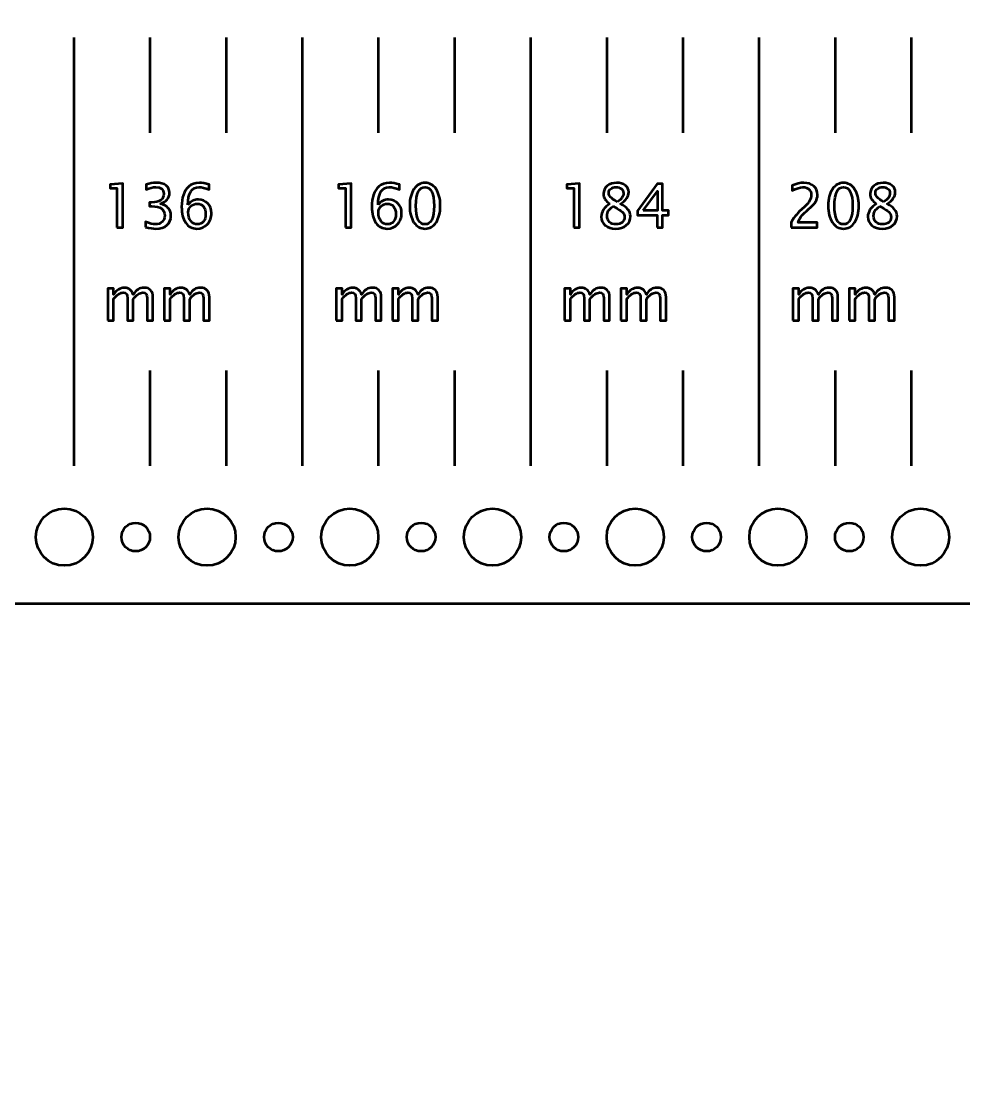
# Model space of a CAD drawing. Header units: centimetres. Extents: x -19.4 to 19.4, y -20.2 to 20.2.
# Drawn here: x 0.3 to 10.2, y -8.89 to 2.42 of the extents above; entities that cross this region are included whole.
import ezdxf

# ---------------------------------------------------------------- set-up
doc = ezdxf.new("R2010")
doc.units = ezdxf.units.CM
doc.header["$MEASUREMENT"] = 0
doc.layers.add('Layer 1', color=7, linetype='Continuous')

msp = doc.modelspace()

# ---------------------------------------------------------------- linework, layer by layer
at = {"layer": 'Layer 1', "lineweight": 53}
for centre, major_axis in [((0.75001, -3.00001), (0, 0.30001)), ((2.25001, -3.00001), (0, 0.30001)), ((3.75001, -3.00001), (0, 0.30001)), ((5.25001, -3.00001), (0, 0.30001)), ((6.75001, -3.00001), (0, 0.30001)), ((8.25001, -3.00001), (0, 0.30001)), ((9.75001, -3.00001), (0, 0.30001)), ((1.5, -3), (0, 0.15)), ((3, -3), (0, 0.15)), ((4.5, -3), (0, 0.15)), ((6, -3), (0, 0.15)), ((7.5, -3), (0, 0.15)), ((9, -3), (0, 0.15))]:
    msp.add_ellipse(centre, major_axis=major_axis, ratio=1, dxfattribs=at)
msp.add_open_spline([(-18.95, -20.2), (-19.22614, -20.2), (-19.45, -19.97614), (-19.45, -19.7), (-19.45, -19.7), (-19.45, -19.7), (-19.45, 19.7), (-19.45, 19.7), (-19.45, 19.7), (-19.45, 19.97614), (-19.22614, 20.2), (-18.95, 20.2), (-18.95, 20.2), (-15.20782, 20.2), (-9.72204, 20.2), (-6.55, 20.2), (-6.55, 20.2), (-6.27386, 20.2), (-6.05, 19.97614), (-6.05, 19.7), (-6.05, 19.7), (-6.05, 19.7), (-6.05, 3.7), (-6.05, 3.7), (-6.05, 3.7), (-6.05, 3.7), (18.95, 3.7), (18.95, 3.7), (18.95, 3.7), (19.22614, 3.7), (19.45, 3.47614), (19.45, 3.2), (19.45, 3.2), (19.45, 3.2), (19.45, -3.2), (19.45, -3.2), (19.45, -3.2), (19.45, -3.47614), (19.22614, -3.7), (18.95, -3.7), (18.95, -3.7), (18.95, -3.7), (-6.05, -3.7), (-6.05, -3.7), (-6.05, -3.7), (-6.05, -3.7), (-6.05, -19.7), (-6.05, -19.7), (-6.05, -19.7), (-6.05, -19.97614), (-6.27386, -20.2), (-6.55, -20.2), (-6.55, -20.2), (-11.32775, -20.2), (-14.17225, -20.2), (-18.95, -20.2)], degree=3, knots=[0, 0, 0, 0, 0.06666667, 0.06666667, 0.06666667, 0.06666667, 0.13333333, 0.13333333, 0.13333333, 0.13333333, 0.2, 0.2, 0.2, 0.2, 0.26666667, 0.26666667, 0.26666667, 0.26666667, 0.33333333, 0.33333333, 0.33333333, 0.33333333, 0.4, 0.4, 0.4, 0.4, 0.46666667, 0.46666667, 0.46666667, 0.46666667, 0.53333333, 0.53333333, 0.53333333, 0.53333333, 0.6, 0.6, 0.6, 0.6, 0.66666667, 0.66666667, 0.66666667, 0.66666667, 0.73333333, 0.73333333, 0.73333333, 0.73333333, 0.8, 0.8, 0.8, 0.8, 0.86666667, 0.86666667, 0.86666667, 0.86666667, 1, 1, 1, 1], dxfattribs=at)
at = {"layer": 'Layer 1', "color": 5, "lineweight": 53}
for points in [[(0.85, 2.25), (0.85, 2.25), (0.85, -2.25), (0.85, -2.25)], [(1.65, 2.25), (1.65, 2.25), (1.65, 1.25), (1.65, 1.25)], [(2.45, 2.25), (2.45, 2.25), (2.45, 1.25), (2.45, 1.25)], [(3.25, 2.25), (3.25, 2.25), (3.25, -2.25), (3.25, -2.25)], [(4.05, 2.25), (4.05, 2.25), (4.05, 1.25), (4.05, 1.25)], [(4.85, 2.25), (4.85, 2.25), (4.85, 1.25), (4.85, 1.25)], [(5.65, 2.25), (5.65, 2.25), (5.65, -2.25), (5.65, -2.25)], [(6.45, 2.25), (6.45, 2.25), (6.45, 1.25), (6.45, 1.25)], [(7.25, 2.25), (7.25, 2.25), (7.25, 1.25), (7.25, 1.25)], [(8.05, 2.25), (8.05, 2.25), (8.05, -2.25), (8.05, -2.25)], [(8.85, 2.25), (8.85, 2.25), (8.85, 1.25), (8.85, 1.25)], [(9.65, 2.25), (9.65, 2.25), (9.65, 1.25), (9.65, 1.25)], [(1.65, -1.25), (1.65, -1.25), (1.65, -2.25), (1.65, -2.25)], [(2.45, -1.25), (2.45, -1.25), (2.45, -2.25), (2.45, -2.25)], [(4.05, -1.25), (4.05, -1.25), (4.05, -2.25), (4.05, -2.25)], [(4.85, -1.25), (4.85, -1.25), (4.85, -2.25), (4.85, -2.25)], [(6.45, -1.25), (6.45, -1.25), (6.45, -2.25), (6.45, -2.25)], [(7.25, -1.25), (7.25, -1.25), (7.25, -2.25), (7.25, -2.25)], [(8.85, -1.25), (8.85, -1.25), (8.85, -2.25), (8.85, -2.25)], [(9.65, -1.25), (9.65, -1.25), (9.65, -2.25), (9.65, -2.25)]]:
    msp.add_open_spline(points, degree=3, dxfattribs=at)
for points, knots in [([(1.30338, 0.25262), (1.30338, 0.25262), (1.30338, 0.66601), (1.30338, 0.66601), (1.30338, 0.66601), (1.30338, 0.66601), (1.23036, 0.66601), (1.23036, 0.66601), (1.23036, 0.66601), (1.23036, 0.66601), (1.23036, 0.70411), (1.23036, 0.70411), (1.23036, 0.70411), (1.23036, 0.70411), (1.36434, 0.71554), (1.36434, 0.71554), (1.36434, 0.71554), (1.36434, 0.71554), (1.36434, 0.25262), (1.36434, 0.25262), (1.36434, 0.25262), (1.36434, 0.25262), (1.30338, 0.25262), (1.30338, 0.25262)], [0, 0, 0, 0, 0.14285714, 0.14285714, 0.14285714, 0.14285714, 0.28571429, 0.28571429, 0.28571429, 0.28571429, 0.42857143, 0.42857143, 0.42857143, 0.42857143, 0.57142857, 0.57142857, 0.57142857, 0.57142857, 0.71428571, 0.71428571, 0.71428571, 0.71428571, 1, 1, 1, 1]), ([(1.60331, 0.2558), (1.60331, 0.2558), (1.60331, 0.31295), (1.60331, 0.31295), (1.60331, 0.31295), (1.64691, 0.29559), (1.6811, 0.28691), (1.70618, 0.28691), (1.70618, 0.28691), (1.73571, 0.28691), (1.75952, 0.29538), (1.77783, 0.31242), (1.77783, 0.31242), (1.79614, 0.32946), (1.80524, 0.35168), (1.80524, 0.37899), (1.80524, 0.37899), (1.80524, 0.44376), (1.76016, 0.47614), (1.66999, 0.47614), (1.66999, 0.47614), (1.66999, 0.47614), (1.64586, 0.47614), (1.64586, 0.47614), (1.64586, 0.47614), (1.64586, 0.47614), (1.64586, 0.5171), (1.64586, 0.5171), (1.64586, 0.5171), (1.64586, 0.5171), (1.66723, 0.51742), (1.66723, 0.51742), (1.66723, 0.51742), (1.75201, 0.51742), (1.79445, 0.54726), (1.79445, 0.60706), (1.79445, 0.60706), (1.79445, 0.65394), (1.76629, 0.67744), (1.7101, 0.67744), (1.7101, 0.67744), (1.67993, 0.67744), (1.64649, 0.66876), (1.60966, 0.6514), (1.60966, 0.6514), (1.60966, 0.6514), (1.60966, 0.70474), (1.60966, 0.70474), (1.60966, 0.70474), (1.64575, 0.71702), (1.68057, 0.72316), (1.71401, 0.72316), (1.71401, 0.72316), (1.75952, 0.72316), (1.79455, 0.71405), (1.81889, 0.69585), (1.81889, 0.69585), (1.84323, 0.67775), (1.85541, 0.6514), (1.85541, 0.6169), (1.85541, 0.6169), (1.85541, 0.56303), (1.82355, 0.52461), (1.75973, 0.50175), (1.75973, 0.50175), (1.83371, 0.4845), (1.87065, 0.44397), (1.87065, 0.37994), (1.87065, 0.37994), (1.87065, 0.33676), (1.85636, 0.30279), (1.82789, 0.27813), (1.82789, 0.27813), (1.79942, 0.25347), (1.76026, 0.24119), (1.71052, 0.24119), (1.71052, 0.24119), (1.68216, 0.24119), (1.64649, 0.24606), (1.60331, 0.2558)], [0, 0, 0, 0, 0.04761905, 0.04761905, 0.04761905, 0.04761905, 0.0952381, 0.0952381, 0.0952381, 0.0952381, 0.14285714, 0.14285714, 0.14285714, 0.14285714, 0.19047619, 0.19047619, 0.19047619, 0.19047619, 0.23809524, 0.23809524, 0.23809524, 0.23809524, 0.28571429, 0.28571429, 0.28571429, 0.28571429, 0.33333333, 0.33333333, 0.33333333, 0.33333333, 0.38095238, 0.38095238, 0.38095238, 0.38095238, 0.42857143, 0.42857143, 0.42857143, 0.42857143, 0.47619048, 0.47619048, 0.47619048, 0.47619048, 0.52380952, 0.52380952, 0.52380952, 0.52380952, 0.57142857, 0.57142857, 0.57142857, 0.57142857, 0.61904762, 0.61904762, 0.61904762, 0.61904762, 0.66666667, 0.66666667, 0.66666667, 0.66666667, 0.71428571, 0.71428571, 0.71428571, 0.71428571, 0.76190476, 0.76190476, 0.76190476, 0.76190476, 0.80952381, 0.80952381, 0.80952381, 0.80952381, 0.85714286, 0.85714286, 0.85714286, 0.85714286, 0.9047619, 0.9047619, 0.9047619, 0.9047619, 1, 1, 1, 1]), ([(2.04929, 0.49053), (2.0785, 0.52832), (2.11522, 0.54726), (2.15946, 0.54726), (2.15946, 0.54726), (2.19957, 0.54726), (2.23238, 0.53403), (2.25799, 0.50747), (2.25799, 0.50747), (2.2835, 0.4809), (2.29631, 0.44682), (2.29631, 0.40523), (2.29631, 0.40523), (2.29631, 0.3575), (2.28202, 0.31824), (2.25334, 0.28744), (2.25334, 0.28744), (2.22466, 0.25664), (2.18825, 0.24119), (2.14391, 0.24119), (2.14391, 0.24119), (2.09353, 0.24119), (2.05395, 0.26162), (2.02548, 0.30236), (2.02548, 0.30236), (1.9969, 0.34321), (1.98262, 0.39973), (1.98262, 0.4718), (1.98262, 0.4718), (1.98262, 0.56896), (2.00759, 0.64018), (2.05744, 0.68569), (2.05744, 0.68569), (2.08453, 0.71067), (2.122, 0.72316), (2.16973, 0.72316), (2.16973, 0.72316), (2.19746, 0.72316), (2.23185, 0.71744), (2.27281, 0.70601), (2.27281, 0.70601), (2.27281, 0.70601), (2.27281, 0.65267), (2.27281, 0.65267), (2.27281, 0.65267), (2.22952, 0.66918), (2.19396, 0.67744), (2.16602, 0.67744), (2.16602, 0.67744), (2.08824, 0.67744), (2.04929, 0.6151), (2.04929, 0.49053)], [0, 0, 0, 0, 0.07142857, 0.07142857, 0.07142857, 0.07142857, 0.14285714, 0.14285714, 0.14285714, 0.14285714, 0.21428571, 0.21428571, 0.21428571, 0.21428571, 0.28571429, 0.28571429, 0.28571429, 0.28571429, 0.35714286, 0.35714286, 0.35714286, 0.35714286, 0.42857143, 0.42857143, 0.42857143, 0.42857143, 0.5, 0.5, 0.5, 0.5, 0.57142857, 0.57142857, 0.57142857, 0.57142857, 0.64285714, 0.64285714, 0.64285714, 0.64285714, 0.71428571, 0.71428571, 0.71428571, 0.71428571, 0.78571429, 0.78571429, 0.78571429, 0.78571429, 0.85714286, 0.85714286, 0.85714286, 0.85714286, 1, 1, 1, 1]), ([(3.70338, 0.25262), (3.70338, 0.25262), (3.70338, 0.66601), (3.70338, 0.66601), (3.70338, 0.66601), (3.70338, 0.66601), (3.63036, 0.66601), (3.63036, 0.66601), (3.63036, 0.66601), (3.63036, 0.66601), (3.63036, 0.70411), (3.63036, 0.70411), (3.63036, 0.70411), (3.63036, 0.70411), (3.76434, 0.71554), (3.76434, 0.71554), (3.76434, 0.71554), (3.76434, 0.71554), (3.76434, 0.25262), (3.76434, 0.25262), (3.76434, 0.25262), (3.76434, 0.25262), (3.70338, 0.25262), (3.70338, 0.25262)], [0, 0, 0, 0, 0.14285714, 0.14285714, 0.14285714, 0.14285714, 0.28571429, 0.28571429, 0.28571429, 0.28571429, 0.42857143, 0.42857143, 0.42857143, 0.42857143, 0.57142857, 0.57142857, 0.57142857, 0.57142857, 0.71428571, 0.71428571, 0.71428571, 0.71428571, 1, 1, 1, 1]), ([(4.04776, 0.49053), (4.07697, 0.52832), (4.11369, 0.54726), (4.15793, 0.54726), (4.15793, 0.54726), (4.19804, 0.54726), (4.23085, 0.53403), (4.25646, 0.50747), (4.25646, 0.50747), (4.28197, 0.4809), (4.29478, 0.44682), (4.29478, 0.40523), (4.29478, 0.40523), (4.29478, 0.3575), (4.28049, 0.31824), (4.25181, 0.28744), (4.25181, 0.28744), (4.22313, 0.25664), (4.18672, 0.24119), (4.14238, 0.24119), (4.14238, 0.24119), (4.092, 0.24119), (4.05242, 0.26162), (4.02395, 0.30236), (4.02395, 0.30236), (3.99537, 0.34321), (3.98109, 0.39973), (3.98109, 0.4718), (3.98109, 0.4718), (3.98109, 0.56896), (4.00606, 0.64018), (4.05591, 0.68569), (4.05591, 0.68569), (4.083, 0.71067), (4.12047, 0.72316), (4.1682, 0.72316), (4.1682, 0.72316), (4.19593, 0.72316), (4.23032, 0.71744), (4.27128, 0.70601), (4.27128, 0.70601), (4.27128, 0.70601), (4.27128, 0.65267), (4.27128, 0.65267), (4.27128, 0.65267), (4.22799, 0.66918), (4.19243, 0.67744), (4.16449, 0.67744), (4.16449, 0.67744), (4.08671, 0.67744), (4.04776, 0.6151), (4.04776, 0.49053)], [0, 0, 0, 0, 0.07142857, 0.07142857, 0.07142857, 0.07142857, 0.14285714, 0.14285714, 0.14285714, 0.14285714, 0.21428571, 0.21428571, 0.21428571, 0.21428571, 0.28571429, 0.28571429, 0.28571429, 0.28571429, 0.35714286, 0.35714286, 0.35714286, 0.35714286, 0.42857143, 0.42857143, 0.42857143, 0.42857143, 0.5, 0.5, 0.5, 0.5, 0.57142857, 0.57142857, 0.57142857, 0.57142857, 0.64285714, 0.64285714, 0.64285714, 0.64285714, 0.71428571, 0.71428571, 0.71428571, 0.71428571, 0.78571429, 0.78571429, 0.78571429, 0.78571429, 0.85714286, 0.85714286, 0.85714286, 0.85714286, 1, 1, 1, 1]), ([(4.54073, 0.24119), (4.49258, 0.24119), (4.45374, 0.26331), (4.42431, 0.30744), (4.42431, 0.30744), (4.39479, 0.35157), (4.38008, 0.40978), (4.38008, 0.48217), (4.38008, 0.48217), (4.38008, 0.55456), (4.39479, 0.61277), (4.42431, 0.6569), (4.42431, 0.6569), (4.45374, 0.70104), (4.49258, 0.72316), (4.54073, 0.72316), (4.54073, 0.72316), (4.5891, 0.72316), (4.62794, 0.70114), (4.65736, 0.65712), (4.65736, 0.65712), (4.68667, 0.61309), (4.70139, 0.55477), (4.70139, 0.48217), (4.70139, 0.48217), (4.70139, 0.40978), (4.68667, 0.35157), (4.65736, 0.30744), (4.65736, 0.30744), (4.62794, 0.26331), (4.5891, 0.24119), (4.54073, 0.24119)], [0, 0, 0, 0, 0.11111111, 0.11111111, 0.11111111, 0.11111111, 0.22222222, 0.22222222, 0.22222222, 0.22222222, 0.33333333, 0.33333333, 0.33333333, 0.33333333, 0.44444444, 0.44444444, 0.44444444, 0.44444444, 0.55555556, 0.55555556, 0.55555556, 0.55555556, 0.66666667, 0.66666667, 0.66666667, 0.66666667, 0.77777778, 0.77777778, 0.77777778, 0.77777778, 1, 1, 1, 1]), ([(6.10338, 0.25262), (6.10338, 0.25262), (6.10338, 0.66601), (6.10338, 0.66601), (6.10338, 0.66601), (6.10338, 0.66601), (6.03036, 0.66601), (6.03036, 0.66601), (6.03036, 0.66601), (6.03036, 0.66601), (6.03036, 0.70411), (6.03036, 0.70411), (6.03036, 0.70411), (6.03036, 0.70411), (6.16434, 0.71554), (6.16434, 0.71554), (6.16434, 0.71554), (6.16434, 0.71554), (6.16434, 0.25262), (6.16434, 0.25262), (6.16434, 0.25262), (6.16434, 0.25262), (6.10338, 0.25262), (6.10338, 0.25262)], [0, 0, 0, 0, 0.14285714, 0.14285714, 0.14285714, 0.14285714, 0.28571429, 0.28571429, 0.28571429, 0.28571429, 0.42857143, 0.42857143, 0.42857143, 0.42857143, 0.57142857, 0.57142857, 0.57142857, 0.57142857, 0.71428571, 0.71428571, 0.71428571, 0.71428571, 1, 1, 1, 1]), ([(6.48459, 0.50249), (6.4594, 0.52006), (6.44183, 0.53636), (6.43199, 0.55149), (6.43199, 0.55149), (6.42215, 0.56652), (6.41728, 0.58473), (6.41728, 0.606), (6.41728, 0.606), (6.41728, 0.64071), (6.42998, 0.66897), (6.45527, 0.69066), (6.45527, 0.69066), (6.48067, 0.71236), (6.5138, 0.72316), (6.55465, 0.72316), (6.55465, 0.72316), (6.59233, 0.72316), (6.62291, 0.71395), (6.6463, 0.69553), (6.6463, 0.69553), (6.66969, 0.67722), (6.68144, 0.65331), (6.68144, 0.62399), (6.68144, 0.62399), (6.68144, 0.57954), (6.65297, 0.53901), (6.59614, 0.50249), (6.59614, 0.50249), (6.66525, 0.46863), (6.69986, 0.42492), (6.69986, 0.37137), (6.69986, 0.37137), (6.69986, 0.33316), (6.68536, 0.30194), (6.65646, 0.2776), (6.65646, 0.2776), (6.62757, 0.25336), (6.59042, 0.24119), (6.54492, 0.24119), (6.54492, 0.24119), (6.49951, 0.24119), (6.46289, 0.25262), (6.43495, 0.27548), (6.43495, 0.27548), (6.40712, 0.29823), (6.39315, 0.32829), (6.39315, 0.36544), (6.39315, 0.36544), (6.39315, 0.42047), (6.42363, 0.46609), (6.48459, 0.50249)], [0, 0, 0, 0, 0.07142857, 0.07142857, 0.07142857, 0.07142857, 0.14285714, 0.14285714, 0.14285714, 0.14285714, 0.21428571, 0.21428571, 0.21428571, 0.21428571, 0.28571429, 0.28571429, 0.28571429, 0.28571429, 0.35714286, 0.35714286, 0.35714286, 0.35714286, 0.42857143, 0.42857143, 0.42857143, 0.42857143, 0.5, 0.5, 0.5, 0.5, 0.57142857, 0.57142857, 0.57142857, 0.57142857, 0.64285714, 0.64285714, 0.64285714, 0.64285714, 0.71428571, 0.71428571, 0.71428571, 0.71428571, 0.78571429, 0.78571429, 0.78571429, 0.78571429, 0.85714286, 0.85714286, 0.85714286, 0.85714286, 1, 1, 1, 1]), ([(6.97947, 0.25262), (6.97947, 0.25262), (6.97947, 0.3828), (6.97947, 0.3828), (6.97947, 0.3828), (6.97947, 0.3828), (6.77246, 0.3828), (6.77246, 0.3828), (6.77246, 0.3828), (6.77246, 0.3828), (6.77246, 0.42915), (6.77246, 0.42915), (6.77246, 0.42915), (6.77246, 0.42915), (6.97947, 0.71173), (6.97947, 0.71173), (6.97947, 0.71173), (6.97947, 0.71173), (7.03662, 0.71173), (7.03662, 0.71173), (7.03662, 0.71173), (7.03662, 0.71173), (7.03662, 0.43296), (7.03662, 0.43296), (7.03662, 0.43296), (7.03662, 0.43296), (7.09821, 0.43296), (7.09821, 0.43296), (7.09821, 0.43296), (7.09821, 0.43296), (7.09821, 0.3828), (7.09821, 0.3828), (7.09821, 0.3828), (7.09821, 0.3828), (7.03662, 0.3828), (7.03662, 0.3828), (7.03662, 0.3828), (7.03662, 0.3828), (7.03662, 0.25262), (7.03662, 0.25262), (7.03662, 0.25262), (7.03662, 0.25262), (6.97947, 0.25262), (6.97947, 0.25262)], [0, 0, 0, 0, 0.08333333, 0.08333333, 0.08333333, 0.08333333, 0.16666667, 0.16666667, 0.16666667, 0.16666667, 0.25, 0.25, 0.25, 0.25, 0.33333333, 0.33333333, 0.33333333, 0.33333333, 0.41666667, 0.41666667, 0.41666667, 0.41666667, 0.5, 0.5, 0.5, 0.5, 0.58333333, 0.58333333, 0.58333333, 0.58333333, 0.66666667, 0.66666667, 0.66666667, 0.66666667, 0.75, 0.75, 0.75, 0.75, 0.83333333, 0.83333333, 0.83333333, 0.83333333, 1, 1, 1, 1]), ([(8.38972, 0.25262), (8.38972, 0.25262), (8.38972, 0.30596), (8.38972, 0.30596), (8.38972, 0.30596), (8.4075, 0.34755), (8.44337, 0.39296), (8.49745, 0.44196), (8.49745, 0.44196), (8.49745, 0.44196), (8.53238, 0.47328), (8.53238, 0.47328), (8.53238, 0.47328), (8.57736, 0.51413), (8.5999, 0.55456), (8.5999, 0.59478), (8.5999, 0.59478), (8.5999, 0.6205), (8.59217, 0.64061), (8.57683, 0.65532), (8.57683, 0.65532), (8.56148, 0.67003), (8.54021, 0.67744), (8.51322, 0.67744), (8.51322, 0.67744), (8.48168, 0.67744), (8.44433, 0.66537), (8.40115, 0.64124), (8.40115, 0.64124), (8.40115, 0.64124), (8.40115, 0.69458), (8.40115, 0.69458), (8.40115, 0.69458), (8.44189, 0.71363), (8.48243, 0.72316), (8.52285, 0.72316), (8.52285, 0.72316), (8.56582, 0.72316), (8.60032, 0.71162), (8.62636, 0.68844), (8.62636, 0.68844), (8.65229, 0.66526), (8.66531, 0.63457), (8.66531, 0.59626), (8.66531, 0.59626), (8.66531, 0.56874), (8.65874, 0.5443), (8.64562, 0.52302), (8.64562, 0.52302), (8.63239, 0.50165), (8.60794, 0.47582), (8.57207, 0.44534), (8.57207, 0.44534), (8.57207, 0.44534), (8.54847, 0.42523), (8.54847, 0.42523), (8.54847, 0.42523), (8.49936, 0.38364), (8.471, 0.34385), (8.46338, 0.30596), (8.46338, 0.30596), (8.46338, 0.30596), (8.6634, 0.30596), (8.6634, 0.30596), (8.6634, 0.30596), (8.6634, 0.30596), (8.6634, 0.25262), (8.6634, 0.25262), (8.6634, 0.25262), (8.6634, 0.25262), (8.38972, 0.25262), (8.38972, 0.25262)], [0, 0, 0, 0, 0.05263158, 0.05263158, 0.05263158, 0.05263158, 0.10526316, 0.10526316, 0.10526316, 0.10526316, 0.15789474, 0.15789474, 0.15789474, 0.15789474, 0.21052632, 0.21052632, 0.21052632, 0.21052632, 0.26315789, 0.26315789, 0.26315789, 0.26315789, 0.31578947, 0.31578947, 0.31578947, 0.31578947, 0.36842105, 0.36842105, 0.36842105, 0.36842105, 0.42105263, 0.42105263, 0.42105263, 0.42105263, 0.47368421, 0.47368421, 0.47368421, 0.47368421, 0.52631579, 0.52631579, 0.52631579, 0.52631579, 0.57894737, 0.57894737, 0.57894737, 0.57894737, 0.63157895, 0.63157895, 0.63157895, 0.63157895, 0.68421053, 0.68421053, 0.68421053, 0.68421053, 0.73684211, 0.73684211, 0.73684211, 0.73684211, 0.78947368, 0.78947368, 0.78947368, 0.78947368, 0.84210526, 0.84210526, 0.84210526, 0.84210526, 0.89473684, 0.89473684, 0.89473684, 0.89473684, 1, 1, 1, 1]), ([(8.9392, 0.24119), (8.89105, 0.24119), (8.85221, 0.26331), (8.82278, 0.30744), (8.82278, 0.30744), (8.79326, 0.35157), (8.77855, 0.40978), (8.77855, 0.48217), (8.77855, 0.48217), (8.77855, 0.55456), (8.79326, 0.61277), (8.82278, 0.6569), (8.82278, 0.6569), (8.85221, 0.70104), (8.89105, 0.72316), (8.9392, 0.72316), (8.9392, 0.72316), (8.98757, 0.72316), (9.02641, 0.70114), (9.05583, 0.65712), (9.05583, 0.65712), (9.08514, 0.61309), (9.09986, 0.55477), (9.09986, 0.48217), (9.09986, 0.48217), (9.09986, 0.40978), (9.08514, 0.35157), (9.05583, 0.30744), (9.05583, 0.30744), (9.02641, 0.26331), (8.98757, 0.24119), (8.9392, 0.24119)], [0, 0, 0, 0, 0.11111111, 0.11111111, 0.11111111, 0.11111111, 0.22222222, 0.22222222, 0.22222222, 0.22222222, 0.33333333, 0.33333333, 0.33333333, 0.33333333, 0.44444444, 0.44444444, 0.44444444, 0.44444444, 0.55555556, 0.55555556, 0.55555556, 0.55555556, 0.66666667, 0.66666667, 0.66666667, 0.66666667, 0.77777778, 0.77777778, 0.77777778, 0.77777778, 1, 1, 1, 1]), ([(9.28612, 0.50249), (9.26093, 0.52006), (9.24336, 0.53636), (9.23352, 0.55149), (9.23352, 0.55149), (9.22368, 0.56652), (9.21881, 0.58473), (9.21881, 0.606), (9.21881, 0.606), (9.21881, 0.64071), (9.23151, 0.66897), (9.2568, 0.69066), (9.2568, 0.69066), (9.2822, 0.71236), (9.31533, 0.72316), (9.35618, 0.72316), (9.35618, 0.72316), (9.39386, 0.72316), (9.42444, 0.71395), (9.44783, 0.69553), (9.44783, 0.69553), (9.47122, 0.67722), (9.48297, 0.65331), (9.48297, 0.62399), (9.48297, 0.62399), (9.48297, 0.57954), (9.4545, 0.53901), (9.39767, 0.50249), (9.39767, 0.50249), (9.46678, 0.46863), (9.50139, 0.42492), (9.50139, 0.37137), (9.50139, 0.37137), (9.50139, 0.33316), (9.48689, 0.30194), (9.45799, 0.2776), (9.45799, 0.2776), (9.4291, 0.25336), (9.39195, 0.24119), (9.34645, 0.24119), (9.34645, 0.24119), (9.30104, 0.24119), (9.26442, 0.25262), (9.23648, 0.27548), (9.23648, 0.27548), (9.20865, 0.29823), (9.19468, 0.32829), (9.19468, 0.36544), (9.19468, 0.36544), (9.19468, 0.42047), (9.22516, 0.46609), (9.28612, 0.50249)], [0, 0, 0, 0, 0.07142857, 0.07142857, 0.07142857, 0.07142857, 0.14285714, 0.14285714, 0.14285714, 0.14285714, 0.21428571, 0.21428571, 0.21428571, 0.21428571, 0.28571429, 0.28571429, 0.28571429, 0.28571429, 0.35714286, 0.35714286, 0.35714286, 0.35714286, 0.42857143, 0.42857143, 0.42857143, 0.42857143, 0.5, 0.5, 0.5, 0.5, 0.57142857, 0.57142857, 0.57142857, 0.57142857, 0.64285714, 0.64285714, 0.64285714, 0.64285714, 0.71428571, 0.71428571, 0.71428571, 0.71428571, 0.78571429, 0.78571429, 0.78571429, 0.78571429, 0.85714286, 0.85714286, 0.85714286, 0.85714286, 1, 1, 1, 1]), ([(4.54062, 0.28691), (4.60423, 0.28691), (4.63598, 0.352), (4.63598, 0.48217), (4.63598, 0.48217), (4.63598, 0.61235), (4.60423, 0.67744), (4.54062, 0.67744), (4.54062, 0.67744), (4.47723, 0.67744), (4.44548, 0.61235), (4.44548, 0.48217), (4.44548, 0.48217), (4.44548, 0.352), (4.47723, 0.28691), (4.54062, 0.28691)], [0, 0, 0, 0, 0.2, 0.2, 0.2, 0.2, 0.4, 0.4, 0.4, 0.4, 0.6, 0.6, 0.6, 0.6, 1, 1, 1, 1]), ([(6.56206, 0.52165), (6.60482, 0.54991), (6.6262, 0.58123), (6.6262, 0.61584), (6.6262, 0.61584), (6.6262, 0.63436), (6.619, 0.64918), (6.60471, 0.6605), (6.60471, 0.6605), (6.59032, 0.67183), (6.57159, 0.67744), (6.54841, 0.67744), (6.54841, 0.67744), (6.52597, 0.67744), (6.50766, 0.67193), (6.49359, 0.66082), (6.49359, 0.66082), (6.47951, 0.64971), (6.47253, 0.63542), (6.47253, 0.61775), (6.47253, 0.61775), (6.47253, 0.6006), (6.47888, 0.58515), (6.49158, 0.57139), (6.49158, 0.57139), (6.50428, 0.55774), (6.52777, 0.54112), (6.56206, 0.52165)], [0, 0, 0, 0, 0.125, 0.125, 0.125, 0.125, 0.25, 0.25, 0.25, 0.25, 0.375, 0.375, 0.375, 0.375, 0.5, 0.5, 0.5, 0.5, 0.625, 0.625, 0.625, 0.625, 0.75, 0.75, 0.75, 0.75, 1, 1, 1, 1]), ([(6.83267, 0.43296), (6.83267, 0.43296), (6.98328, 0.43296), (6.98328, 0.43296), (6.98328, 0.43296), (6.98328, 0.43296), (6.98328, 0.63637), (6.98328, 0.63637), (6.98328, 0.63637), (6.98328, 0.63637), (6.83267, 0.43296), (6.83267, 0.43296)], [0, 0, 0, 0, 0.25, 0.25, 0.25, 0.25, 0.5, 0.5, 0.5, 0.5, 1, 1, 1, 1]), ([(8.93909, 0.28691), (9.0027, 0.28691), (9.03445, 0.352), (9.03445, 0.48217), (9.03445, 0.48217), (9.03445, 0.61235), (9.0027, 0.67744), (8.93909, 0.67744), (8.93909, 0.67744), (8.8757, 0.67744), (8.84395, 0.61235), (8.84395, 0.48217), (8.84395, 0.48217), (8.84395, 0.352), (8.8757, 0.28691), (8.93909, 0.28691)], [0, 0, 0, 0, 0.2, 0.2, 0.2, 0.2, 0.4, 0.4, 0.4, 0.4, 0.6, 0.6, 0.6, 0.6, 1, 1, 1, 1]), ([(9.36359, 0.52165), (9.40635, 0.54991), (9.42773, 0.58123), (9.42773, 0.61584), (9.42773, 0.61584), (9.42773, 0.63436), (9.42053, 0.64918), (9.40624, 0.6605), (9.40624, 0.6605), (9.39185, 0.67183), (9.37312, 0.67744), (9.34994, 0.67744), (9.34994, 0.67744), (9.3275, 0.67744), (9.30919, 0.67193), (9.29512, 0.66082), (9.29512, 0.66082), (9.28104, 0.64971), (9.27406, 0.63542), (9.27406, 0.61775), (9.27406, 0.61775), (9.27406, 0.6006), (9.28041, 0.58515), (9.29311, 0.57139), (9.29311, 0.57139), (9.30581, 0.55774), (9.3293, 0.54112), (9.36359, 0.52165)], [0, 0, 0, 0, 0.125, 0.125, 0.125, 0.125, 0.25, 0.25, 0.25, 0.25, 0.375, 0.375, 0.375, 0.375, 0.5, 0.5, 0.5, 0.5, 0.625, 0.625, 0.625, 0.625, 0.75, 0.75, 0.75, 0.75, 1, 1, 1, 1]), ([(2.23535, 0.39317), (2.23535, 0.42714), (2.22751, 0.45402), (2.21174, 0.47381), (2.21174, 0.47381), (2.19598, 0.4936), (2.17439, 0.50345), (2.14697, 0.50345), (2.14697, 0.50345), (2.12083, 0.50345), (2.0985, 0.49477), (2.07988, 0.4773), (2.07988, 0.4773), (2.06114, 0.45995), (2.05183, 0.43899), (2.05183, 0.41455), (2.05183, 0.41455), (2.05183, 0.37602), (2.06072, 0.34512), (2.07839, 0.32184), (2.07839, 0.32184), (2.09617, 0.29855), (2.11967, 0.28691), (2.14888, 0.28691), (2.14888, 0.28691), (2.17544, 0.28691), (2.1965, 0.29644), (2.21206, 0.31549), (2.21206, 0.31549), (2.22762, 0.33454), (2.23535, 0.36046), (2.23535, 0.39317)], [0, 0, 0, 0, 0.11111111, 0.11111111, 0.11111111, 0.11111111, 0.22222222, 0.22222222, 0.22222222, 0.22222222, 0.33333333, 0.33333333, 0.33333333, 0.33333333, 0.44444444, 0.44444444, 0.44444444, 0.44444444, 0.55555556, 0.55555556, 0.55555556, 0.55555556, 0.66666667, 0.66666667, 0.66666667, 0.66666667, 0.77777778, 0.77777778, 0.77777778, 0.77777778, 1, 1, 1, 1]), ([(4.23382, 0.39317), (4.23382, 0.42714), (4.22598, 0.45402), (4.21021, 0.47381), (4.21021, 0.47381), (4.19445, 0.4936), (4.17286, 0.50345), (4.14544, 0.50345), (4.14544, 0.50345), (4.1193, 0.50345), (4.09697, 0.49477), (4.07835, 0.4773), (4.07835, 0.4773), (4.05961, 0.45995), (4.0503, 0.43899), (4.0503, 0.41455), (4.0503, 0.41455), (4.0503, 0.37602), (4.05919, 0.34512), (4.07686, 0.32184), (4.07686, 0.32184), (4.09464, 0.29855), (4.11814, 0.28691), (4.14735, 0.28691), (4.14735, 0.28691), (4.17391, 0.28691), (4.19497, 0.29644), (4.21053, 0.31549), (4.21053, 0.31549), (4.22609, 0.33454), (4.23382, 0.36046), (4.23382, 0.39317)], [0, 0, 0, 0, 0.11111111, 0.11111111, 0.11111111, 0.11111111, 0.22222222, 0.22222222, 0.22222222, 0.22222222, 0.33333333, 0.33333333, 0.33333333, 0.33333333, 0.44444444, 0.44444444, 0.44444444, 0.44444444, 0.55555556, 0.55555556, 0.55555556, 0.55555556, 0.66666667, 0.66666667, 0.66666667, 0.66666667, 0.77777778, 0.77777778, 0.77777778, 0.77777778, 1, 1, 1, 1]), ([(6.51782, 0.47773), (6.49306, 0.45868), (6.47623, 0.44206), (6.46734, 0.42788), (6.46734, 0.42788), (6.45856, 0.4137), (6.45411, 0.39613), (6.45411, 0.37496), (6.45411, 0.37496), (6.45411, 0.34872), (6.46258, 0.32744), (6.47962, 0.31125), (6.47962, 0.31125), (6.49666, 0.29506), (6.51899, 0.28691), (6.54682, 0.28691), (6.54682, 0.28691), (6.5736, 0.28691), (6.5954, 0.29379), (6.61223, 0.30765), (6.61223, 0.30765), (6.62916, 0.32152), (6.63763, 0.33951), (6.63763, 0.36163), (6.63763, 0.36163), (6.63763, 0.37941), (6.63244, 0.39454), (6.62196, 0.40682), (6.62196, 0.40682), (6.61148, 0.4191), (6.59127, 0.43412), (6.56132, 0.4519), (6.56132, 0.4519), (6.56132, 0.4519), (6.51782, 0.47773), (6.51782, 0.47773)], [0, 0, 0, 0, 0.1, 0.1, 0.1, 0.1, 0.2, 0.2, 0.2, 0.2, 0.3, 0.3, 0.3, 0.3, 0.4, 0.4, 0.4, 0.4, 0.5, 0.5, 0.5, 0.5, 0.6, 0.6, 0.6, 0.6, 0.7, 0.7, 0.7, 0.7, 0.8, 0.8, 0.8, 0.8, 1, 1, 1, 1]), ([(9.31935, 0.47773), (9.29459, 0.45868), (9.27776, 0.44206), (9.26887, 0.42788), (9.26887, 0.42788), (9.26009, 0.4137), (9.25564, 0.39613), (9.25564, 0.37496), (9.25564, 0.37496), (9.25564, 0.34872), (9.26411, 0.32744), (9.28115, 0.31125), (9.28115, 0.31125), (9.29819, 0.29506), (9.32052, 0.28691), (9.34835, 0.28691), (9.34835, 0.28691), (9.37513, 0.28691), (9.39693, 0.29379), (9.41376, 0.30765), (9.41376, 0.30765), (9.43069, 0.32152), (9.43916, 0.33951), (9.43916, 0.36163), (9.43916, 0.36163), (9.43916, 0.37941), (9.43397, 0.39454), (9.42349, 0.40682), (9.42349, 0.40682), (9.41301, 0.4191), (9.3928, 0.43412), (9.36285, 0.4519), (9.36285, 0.4519), (9.36285, 0.4519), (9.31935, 0.47773), (9.31935, 0.47773)], [0, 0, 0, 0, 0.1, 0.1, 0.1, 0.1, 0.2, 0.2, 0.2, 0.2, 0.3, 0.3, 0.3, 0.3, 0.4, 0.4, 0.4, 0.4, 0.5, 0.5, 0.5, 0.5, 0.6, 0.6, 0.6, 0.6, 0.7, 0.7, 0.7, 0.7, 0.8, 0.8, 0.8, 0.8, 1, 1, 1, 1]), ([(1.20739, -0.72316), (1.20739, -0.72316), (1.20739, -0.38661), (1.20739, -0.38661), (1.20739, -0.38661), (1.20739, -0.38661), (1.26835, -0.38661), (1.26835, -0.38661), (1.26835, -0.38661), (1.26835, -0.38661), (1.26835, -0.45022), (1.26835, -0.45022), (1.26835, -0.45022), (1.29809, -0.40312), (1.33619, -0.37962), (1.38286, -0.37962), (1.38286, -0.37962), (1.42784, -0.37962), (1.45843, -0.40312), (1.47473, -0.45022), (1.47473, -0.45022), (1.50362, -0.4027), (1.54129, -0.37899), (1.58754, -0.37899), (1.58754, -0.37899), (1.61707, -0.37899), (1.64004, -0.38767), (1.65644, -0.40513), (1.65644, -0.40513), (1.67285, -0.42259), (1.6811, -0.44704), (1.6811, -0.47847), (1.6811, -0.47847), (1.6811, -0.47847), (1.6811, -0.72316), (1.6811, -0.72316), (1.6811, -0.72316), (1.6811, -0.72316), (1.62014, -0.72316), (1.62014, -0.72316), (1.62014, -0.72316), (1.62014, -0.72316), (1.62014, -0.48853), (1.62014, -0.48853), (1.62014, -0.48853), (1.62014, -0.45022), (1.6049, -0.43106), (1.57442, -0.43106), (1.57442, -0.43106), (1.54278, -0.43106), (1.50954, -0.45339), (1.47473, -0.49816), (1.47473, -0.49816), (1.47473, -0.49816), (1.47473, -0.72316), (1.47473, -0.72316), (1.47473, -0.72316), (1.47473, -0.72316), (1.41377, -0.72316), (1.41377, -0.72316), (1.41377, -0.72316), (1.41377, -0.72316), (1.41377, -0.48832), (1.41377, -0.48832), (1.41377, -0.48832), (1.41377, -0.44969), (1.39831, -0.43042), (1.3673, -0.43042), (1.3673, -0.43042), (1.33651, -0.43042), (1.30349, -0.45286), (1.26835, -0.49784), (1.26835, -0.49784), (1.26835, -0.49784), (1.26835, -0.72316), (1.26835, -0.72316), (1.26835, -0.72316), (1.26835, -0.72316), (1.20739, -0.72316), (1.20739, -0.72316)], [0, 0, 0, 0, 0.04761905, 0.04761905, 0.04761905, 0.04761905, 0.0952381, 0.0952381, 0.0952381, 0.0952381, 0.14285714, 0.14285714, 0.14285714, 0.14285714, 0.19047619, 0.19047619, 0.19047619, 0.19047619, 0.23809524, 0.23809524, 0.23809524, 0.23809524, 0.28571429, 0.28571429, 0.28571429, 0.28571429, 0.33333333, 0.33333333, 0.33333333, 0.33333333, 0.38095238, 0.38095238, 0.38095238, 0.38095238, 0.42857143, 0.42857143, 0.42857143, 0.42857143, 0.47619048, 0.47619048, 0.47619048, 0.47619048, 0.52380952, 0.52380952, 0.52380952, 0.52380952, 0.57142857, 0.57142857, 0.57142857, 0.57142857, 0.61904762, 0.61904762, 0.61904762, 0.61904762, 0.66666667, 0.66666667, 0.66666667, 0.66666667, 0.71428571, 0.71428571, 0.71428571, 0.71428571, 0.76190476, 0.76190476, 0.76190476, 0.76190476, 0.80952381, 0.80952381, 0.80952381, 0.80952381, 0.85714286, 0.85714286, 0.85714286, 0.85714286, 0.9047619, 0.9047619, 0.9047619, 0.9047619, 1, 1, 1, 1]), ([(1.80027, -0.72316), (1.80027, -0.72316), (1.80027, -0.38661), (1.80027, -0.38661), (1.80027, -0.38661), (1.80027, -0.38661), (1.86123, -0.38661), (1.86123, -0.38661), (1.86123, -0.38661), (1.86123, -0.38661), (1.86123, -0.45022), (1.86123, -0.45022), (1.86123, -0.45022), (1.89097, -0.40312), (1.92907, -0.37962), (1.97574, -0.37962), (1.97574, -0.37962), (2.02072, -0.37962), (2.05131, -0.40312), (2.06761, -0.45022), (2.06761, -0.45022), (2.0965, -0.4027), (2.13417, -0.37899), (2.18042, -0.37899), (2.18042, -0.37899), (2.20995, -0.37899), (2.23292, -0.38767), (2.24932, -0.40513), (2.24932, -0.40513), (2.26573, -0.42259), (2.27398, -0.44704), (2.27398, -0.47847), (2.27398, -0.47847), (2.27398, -0.47847), (2.27398, -0.72316), (2.27398, -0.72316), (2.27398, -0.72316), (2.27398, -0.72316), (2.21302, -0.72316), (2.21302, -0.72316), (2.21302, -0.72316), (2.21302, -0.72316), (2.21302, -0.48853), (2.21302, -0.48853), (2.21302, -0.48853), (2.21302, -0.45022), (2.19778, -0.43106), (2.1673, -0.43106), (2.1673, -0.43106), (2.13566, -0.43106), (2.10242, -0.45339), (2.06761, -0.49816), (2.06761, -0.49816), (2.06761, -0.49816), (2.06761, -0.72316), (2.06761, -0.72316), (2.06761, -0.72316), (2.06761, -0.72316), (2.00665, -0.72316), (2.00665, -0.72316), (2.00665, -0.72316), (2.00665, -0.72316), (2.00665, -0.48832), (2.00665, -0.48832), (2.00665, -0.48832), (2.00665, -0.44969), (1.99119, -0.43042), (1.96018, -0.43042), (1.96018, -0.43042), (1.92939, -0.43042), (1.89637, -0.45286), (1.86123, -0.49784), (1.86123, -0.49784), (1.86123, -0.49784), (1.86123, -0.72316), (1.86123, -0.72316), (1.86123, -0.72316), (1.86123, -0.72316), (1.80027, -0.72316), (1.80027, -0.72316)], [0, 0, 0, 0, 0.04761905, 0.04761905, 0.04761905, 0.04761905, 0.0952381, 0.0952381, 0.0952381, 0.0952381, 0.14285714, 0.14285714, 0.14285714, 0.14285714, 0.19047619, 0.19047619, 0.19047619, 0.19047619, 0.23809524, 0.23809524, 0.23809524, 0.23809524, 0.28571429, 0.28571429, 0.28571429, 0.28571429, 0.33333333, 0.33333333, 0.33333333, 0.33333333, 0.38095238, 0.38095238, 0.38095238, 0.38095238, 0.42857143, 0.42857143, 0.42857143, 0.42857143, 0.47619048, 0.47619048, 0.47619048, 0.47619048, 0.52380952, 0.52380952, 0.52380952, 0.52380952, 0.57142857, 0.57142857, 0.57142857, 0.57142857, 0.61904762, 0.61904762, 0.61904762, 0.61904762, 0.66666667, 0.66666667, 0.66666667, 0.66666667, 0.71428571, 0.71428571, 0.71428571, 0.71428571, 0.76190476, 0.76190476, 0.76190476, 0.76190476, 0.80952381, 0.80952381, 0.80952381, 0.80952381, 0.85714286, 0.85714286, 0.85714286, 0.85714286, 0.9047619, 0.9047619, 0.9047619, 0.9047619, 1, 1, 1, 1]), ([(3.60739, -0.72316), (3.60739, -0.72316), (3.60739, -0.38661), (3.60739, -0.38661), (3.60739, -0.38661), (3.60739, -0.38661), (3.66835, -0.38661), (3.66835, -0.38661), (3.66835, -0.38661), (3.66835, -0.38661), (3.66835, -0.45022), (3.66835, -0.45022), (3.66835, -0.45022), (3.69809, -0.40312), (3.73619, -0.37962), (3.78286, -0.37962), (3.78286, -0.37962), (3.82784, -0.37962), (3.85843, -0.40312), (3.87473, -0.45022), (3.87473, -0.45022), (3.90362, -0.4027), (3.94129, -0.37899), (3.98754, -0.37899), (3.98754, -0.37899), (4.01707, -0.37899), (4.04004, -0.38767), (4.05644, -0.40513), (4.05644, -0.40513), (4.07285, -0.42259), (4.0811, -0.44704), (4.0811, -0.47847), (4.0811, -0.47847), (4.0811, -0.47847), (4.0811, -0.72316), (4.0811, -0.72316), (4.0811, -0.72316), (4.0811, -0.72316), (4.02014, -0.72316), (4.02014, -0.72316), (4.02014, -0.72316), (4.02014, -0.72316), (4.02014, -0.48853), (4.02014, -0.48853), (4.02014, -0.48853), (4.02014, -0.45022), (4.0049, -0.43106), (3.97442, -0.43106), (3.97442, -0.43106), (3.94278, -0.43106), (3.90954, -0.45339), (3.87473, -0.49816), (3.87473, -0.49816), (3.87473, -0.49816), (3.87473, -0.72316), (3.87473, -0.72316), (3.87473, -0.72316), (3.87473, -0.72316), (3.81377, -0.72316), (3.81377, -0.72316), (3.81377, -0.72316), (3.81377, -0.72316), (3.81377, -0.48832), (3.81377, -0.48832), (3.81377, -0.48832), (3.81377, -0.44969), (3.79831, -0.43042), (3.7673, -0.43042), (3.7673, -0.43042), (3.73651, -0.43042), (3.70349, -0.45286), (3.66835, -0.49784), (3.66835, -0.49784), (3.66835, -0.49784), (3.66835, -0.72316), (3.66835, -0.72316), (3.66835, -0.72316), (3.66835, -0.72316), (3.60739, -0.72316), (3.60739, -0.72316)], [0, 0, 0, 0, 0.04761905, 0.04761905, 0.04761905, 0.04761905, 0.0952381, 0.0952381, 0.0952381, 0.0952381, 0.14285714, 0.14285714, 0.14285714, 0.14285714, 0.19047619, 0.19047619, 0.19047619, 0.19047619, 0.23809524, 0.23809524, 0.23809524, 0.23809524, 0.28571429, 0.28571429, 0.28571429, 0.28571429, 0.33333333, 0.33333333, 0.33333333, 0.33333333, 0.38095238, 0.38095238, 0.38095238, 0.38095238, 0.42857143, 0.42857143, 0.42857143, 0.42857143, 0.47619048, 0.47619048, 0.47619048, 0.47619048, 0.52380952, 0.52380952, 0.52380952, 0.52380952, 0.57142857, 0.57142857, 0.57142857, 0.57142857, 0.61904762, 0.61904762, 0.61904762, 0.61904762, 0.66666667, 0.66666667, 0.66666667, 0.66666667, 0.71428571, 0.71428571, 0.71428571, 0.71428571, 0.76190476, 0.76190476, 0.76190476, 0.76190476, 0.80952381, 0.80952381, 0.80952381, 0.80952381, 0.85714286, 0.85714286, 0.85714286, 0.85714286, 0.9047619, 0.9047619, 0.9047619, 0.9047619, 1, 1, 1, 1]), ([(4.20027, -0.72316), (4.20027, -0.72316), (4.20027, -0.38661), (4.20027, -0.38661), (4.20027, -0.38661), (4.20027, -0.38661), (4.26123, -0.38661), (4.26123, -0.38661), (4.26123, -0.38661), (4.26123, -0.38661), (4.26123, -0.45022), (4.26123, -0.45022), (4.26123, -0.45022), (4.29097, -0.40312), (4.32907, -0.37962), (4.37574, -0.37962), (4.37574, -0.37962), (4.42072, -0.37962), (4.45131, -0.40312), (4.46761, -0.45022), (4.46761, -0.45022), (4.4965, -0.4027), (4.53417, -0.37899), (4.58042, -0.37899), (4.58042, -0.37899), (4.60995, -0.37899), (4.63292, -0.38767), (4.64932, -0.40513), (4.64932, -0.40513), (4.66573, -0.42259), (4.67398, -0.44704), (4.67398, -0.47847), (4.67398, -0.47847), (4.67398, -0.47847), (4.67398, -0.72316), (4.67398, -0.72316), (4.67398, -0.72316), (4.67398, -0.72316), (4.61302, -0.72316), (4.61302, -0.72316), (4.61302, -0.72316), (4.61302, -0.72316), (4.61302, -0.48853), (4.61302, -0.48853), (4.61302, -0.48853), (4.61302, -0.45022), (4.59778, -0.43106), (4.5673, -0.43106), (4.5673, -0.43106), (4.53566, -0.43106), (4.50242, -0.45339), (4.46761, -0.49816), (4.46761, -0.49816), (4.46761, -0.49816), (4.46761, -0.72316), (4.46761, -0.72316), (4.46761, -0.72316), (4.46761, -0.72316), (4.40665, -0.72316), (4.40665, -0.72316), (4.40665, -0.72316), (4.40665, -0.72316), (4.40665, -0.48832), (4.40665, -0.48832), (4.40665, -0.48832), (4.40665, -0.44969), (4.39119, -0.43042), (4.36018, -0.43042), (4.36018, -0.43042), (4.32939, -0.43042), (4.29637, -0.45286), (4.26123, -0.49784), (4.26123, -0.49784), (4.26123, -0.49784), (4.26123, -0.72316), (4.26123, -0.72316), (4.26123, -0.72316), (4.26123, -0.72316), (4.20027, -0.72316), (4.20027, -0.72316)], [0, 0, 0, 0, 0.04761905, 0.04761905, 0.04761905, 0.04761905, 0.0952381, 0.0952381, 0.0952381, 0.0952381, 0.14285714, 0.14285714, 0.14285714, 0.14285714, 0.19047619, 0.19047619, 0.19047619, 0.19047619, 0.23809524, 0.23809524, 0.23809524, 0.23809524, 0.28571429, 0.28571429, 0.28571429, 0.28571429, 0.33333333, 0.33333333, 0.33333333, 0.33333333, 0.38095238, 0.38095238, 0.38095238, 0.38095238, 0.42857143, 0.42857143, 0.42857143, 0.42857143, 0.47619048, 0.47619048, 0.47619048, 0.47619048, 0.52380952, 0.52380952, 0.52380952, 0.52380952, 0.57142857, 0.57142857, 0.57142857, 0.57142857, 0.61904762, 0.61904762, 0.61904762, 0.61904762, 0.66666667, 0.66666667, 0.66666667, 0.66666667, 0.71428571, 0.71428571, 0.71428571, 0.71428571, 0.76190476, 0.76190476, 0.76190476, 0.76190476, 0.80952381, 0.80952381, 0.80952381, 0.80952381, 0.85714286, 0.85714286, 0.85714286, 0.85714286, 0.9047619, 0.9047619, 0.9047619, 0.9047619, 1, 1, 1, 1]), ([(6.00739, -0.72316), (6.00739, -0.72316), (6.00739, -0.38661), (6.00739, -0.38661), (6.00739, -0.38661), (6.00739, -0.38661), (6.06835, -0.38661), (6.06835, -0.38661), (6.06835, -0.38661), (6.06835, -0.38661), (6.06835, -0.45022), (6.06835, -0.45022), (6.06835, -0.45022), (6.09809, -0.40312), (6.13619, -0.37962), (6.18286, -0.37962), (6.18286, -0.37962), (6.22784, -0.37962), (6.25843, -0.40312), (6.27473, -0.45022), (6.27473, -0.45022), (6.30362, -0.4027), (6.34129, -0.37899), (6.38754, -0.37899), (6.38754, -0.37899), (6.41707, -0.37899), (6.44004, -0.38767), (6.45644, -0.40513), (6.45644, -0.40513), (6.47285, -0.42259), (6.4811, -0.44704), (6.4811, -0.47847), (6.4811, -0.47847), (6.4811, -0.47847), (6.4811, -0.72316), (6.4811, -0.72316), (6.4811, -0.72316), (6.4811, -0.72316), (6.42014, -0.72316), (6.42014, -0.72316), (6.42014, -0.72316), (6.42014, -0.72316), (6.42014, -0.48853), (6.42014, -0.48853), (6.42014, -0.48853), (6.42014, -0.45022), (6.4049, -0.43106), (6.37442, -0.43106), (6.37442, -0.43106), (6.34278, -0.43106), (6.30954, -0.45339), (6.27473, -0.49816), (6.27473, -0.49816), (6.27473, -0.49816), (6.27473, -0.72316), (6.27473, -0.72316), (6.27473, -0.72316), (6.27473, -0.72316), (6.21377, -0.72316), (6.21377, -0.72316), (6.21377, -0.72316), (6.21377, -0.72316), (6.21377, -0.48832), (6.21377, -0.48832), (6.21377, -0.48832), (6.21377, -0.44969), (6.19831, -0.43042), (6.1673, -0.43042), (6.1673, -0.43042), (6.13651, -0.43042), (6.10349, -0.45286), (6.06835, -0.49784), (6.06835, -0.49784), (6.06835, -0.49784), (6.06835, -0.72316), (6.06835, -0.72316), (6.06835, -0.72316), (6.06835, -0.72316), (6.00739, -0.72316), (6.00739, -0.72316)], [0, 0, 0, 0, 0.04761905, 0.04761905, 0.04761905, 0.04761905, 0.0952381, 0.0952381, 0.0952381, 0.0952381, 0.14285714, 0.14285714, 0.14285714, 0.14285714, 0.19047619, 0.19047619, 0.19047619, 0.19047619, 0.23809524, 0.23809524, 0.23809524, 0.23809524, 0.28571429, 0.28571429, 0.28571429, 0.28571429, 0.33333333, 0.33333333, 0.33333333, 0.33333333, 0.38095238, 0.38095238, 0.38095238, 0.38095238, 0.42857143, 0.42857143, 0.42857143, 0.42857143, 0.47619048, 0.47619048, 0.47619048, 0.47619048, 0.52380952, 0.52380952, 0.52380952, 0.52380952, 0.57142857, 0.57142857, 0.57142857, 0.57142857, 0.61904762, 0.61904762, 0.61904762, 0.61904762, 0.66666667, 0.66666667, 0.66666667, 0.66666667, 0.71428571, 0.71428571, 0.71428571, 0.71428571, 0.76190476, 0.76190476, 0.76190476, 0.76190476, 0.80952381, 0.80952381, 0.80952381, 0.80952381, 0.85714286, 0.85714286, 0.85714286, 0.85714286, 0.9047619, 0.9047619, 0.9047619, 0.9047619, 1, 1, 1, 1]), ([(6.60027, -0.72316), (6.60027, -0.72316), (6.60027, -0.38661), (6.60027, -0.38661), (6.60027, -0.38661), (6.60027, -0.38661), (6.66123, -0.38661), (6.66123, -0.38661), (6.66123, -0.38661), (6.66123, -0.38661), (6.66123, -0.45022), (6.66123, -0.45022), (6.66123, -0.45022), (6.69097, -0.40312), (6.72907, -0.37962), (6.77574, -0.37962), (6.77574, -0.37962), (6.82072, -0.37962), (6.85131, -0.40312), (6.86761, -0.45022), (6.86761, -0.45022), (6.8965, -0.4027), (6.93417, -0.37899), (6.98042, -0.37899), (6.98042, -0.37899), (7.00995, -0.37899), (7.03292, -0.38767), (7.04932, -0.40513), (7.04932, -0.40513), (7.06573, -0.42259), (7.07398, -0.44704), (7.07398, -0.47847), (7.07398, -0.47847), (7.07398, -0.47847), (7.07398, -0.72316), (7.07398, -0.72316), (7.07398, -0.72316), (7.07398, -0.72316), (7.01302, -0.72316), (7.01302, -0.72316), (7.01302, -0.72316), (7.01302, -0.72316), (7.01302, -0.48853), (7.01302, -0.48853), (7.01302, -0.48853), (7.01302, -0.45022), (6.99778, -0.43106), (6.9673, -0.43106), (6.9673, -0.43106), (6.93566, -0.43106), (6.90242, -0.45339), (6.86761, -0.49816), (6.86761, -0.49816), (6.86761, -0.49816), (6.86761, -0.72316), (6.86761, -0.72316), (6.86761, -0.72316), (6.86761, -0.72316), (6.80665, -0.72316), (6.80665, -0.72316), (6.80665, -0.72316), (6.80665, -0.72316), (6.80665, -0.48832), (6.80665, -0.48832), (6.80665, -0.48832), (6.80665, -0.44969), (6.79119, -0.43042), (6.76018, -0.43042), (6.76018, -0.43042), (6.72939, -0.43042), (6.69637, -0.45286), (6.66123, -0.49784), (6.66123, -0.49784), (6.66123, -0.49784), (6.66123, -0.72316), (6.66123, -0.72316), (6.66123, -0.72316), (6.66123, -0.72316), (6.60027, -0.72316), (6.60027, -0.72316)], [0, 0, 0, 0, 0.04761905, 0.04761905, 0.04761905, 0.04761905, 0.0952381, 0.0952381, 0.0952381, 0.0952381, 0.14285714, 0.14285714, 0.14285714, 0.14285714, 0.19047619, 0.19047619, 0.19047619, 0.19047619, 0.23809524, 0.23809524, 0.23809524, 0.23809524, 0.28571429, 0.28571429, 0.28571429, 0.28571429, 0.33333333, 0.33333333, 0.33333333, 0.33333333, 0.38095238, 0.38095238, 0.38095238, 0.38095238, 0.42857143, 0.42857143, 0.42857143, 0.42857143, 0.47619048, 0.47619048, 0.47619048, 0.47619048, 0.52380952, 0.52380952, 0.52380952, 0.52380952, 0.57142857, 0.57142857, 0.57142857, 0.57142857, 0.61904762, 0.61904762, 0.61904762, 0.61904762, 0.66666667, 0.66666667, 0.66666667, 0.66666667, 0.71428571, 0.71428571, 0.71428571, 0.71428571, 0.76190476, 0.76190476, 0.76190476, 0.76190476, 0.80952381, 0.80952381, 0.80952381, 0.80952381, 0.85714286, 0.85714286, 0.85714286, 0.85714286, 0.9047619, 0.9047619, 0.9047619, 0.9047619, 1, 1, 1, 1]), ([(8.40739, -0.72316), (8.40739, -0.72316), (8.40739, -0.38661), (8.40739, -0.38661), (8.40739, -0.38661), (8.40739, -0.38661), (8.46835, -0.38661), (8.46835, -0.38661), (8.46835, -0.38661), (8.46835, -0.38661), (8.46835, -0.45022), (8.46835, -0.45022), (8.46835, -0.45022), (8.49809, -0.40312), (8.53619, -0.37962), (8.58286, -0.37962), (8.58286, -0.37962), (8.62784, -0.37962), (8.65843, -0.40312), (8.67473, -0.45022), (8.67473, -0.45022), (8.70362, -0.4027), (8.74129, -0.37899), (8.78754, -0.37899), (8.78754, -0.37899), (8.81707, -0.37899), (8.84004, -0.38767), (8.85644, -0.40513), (8.85644, -0.40513), (8.87285, -0.42259), (8.8811, -0.44704), (8.8811, -0.47847), (8.8811, -0.47847), (8.8811, -0.47847), (8.8811, -0.72316), (8.8811, -0.72316), (8.8811, -0.72316), (8.8811, -0.72316), (8.82014, -0.72316), (8.82014, -0.72316), (8.82014, -0.72316), (8.82014, -0.72316), (8.82014, -0.48853), (8.82014, -0.48853), (8.82014, -0.48853), (8.82014, -0.45022), (8.8049, -0.43106), (8.77442, -0.43106), (8.77442, -0.43106), (8.74278, -0.43106), (8.70954, -0.45339), (8.67473, -0.49816), (8.67473, -0.49816), (8.67473, -0.49816), (8.67473, -0.72316), (8.67473, -0.72316), (8.67473, -0.72316), (8.67473, -0.72316), (8.61377, -0.72316), (8.61377, -0.72316), (8.61377, -0.72316), (8.61377, -0.72316), (8.61377, -0.48832), (8.61377, -0.48832), (8.61377, -0.48832), (8.61377, -0.44969), (8.59831, -0.43042), (8.5673, -0.43042), (8.5673, -0.43042), (8.53651, -0.43042), (8.50349, -0.45286), (8.46835, -0.49784), (8.46835, -0.49784), (8.46835, -0.49784), (8.46835, -0.72316), (8.46835, -0.72316), (8.46835, -0.72316), (8.46835, -0.72316), (8.40739, -0.72316), (8.40739, -0.72316)], [0, 0, 0, 0, 0.04761905, 0.04761905, 0.04761905, 0.04761905, 0.0952381, 0.0952381, 0.0952381, 0.0952381, 0.14285714, 0.14285714, 0.14285714, 0.14285714, 0.19047619, 0.19047619, 0.19047619, 0.19047619, 0.23809524, 0.23809524, 0.23809524, 0.23809524, 0.28571429, 0.28571429, 0.28571429, 0.28571429, 0.33333333, 0.33333333, 0.33333333, 0.33333333, 0.38095238, 0.38095238, 0.38095238, 0.38095238, 0.42857143, 0.42857143, 0.42857143, 0.42857143, 0.47619048, 0.47619048, 0.47619048, 0.47619048, 0.52380952, 0.52380952, 0.52380952, 0.52380952, 0.57142857, 0.57142857, 0.57142857, 0.57142857, 0.61904762, 0.61904762, 0.61904762, 0.61904762, 0.66666667, 0.66666667, 0.66666667, 0.66666667, 0.71428571, 0.71428571, 0.71428571, 0.71428571, 0.76190476, 0.76190476, 0.76190476, 0.76190476, 0.80952381, 0.80952381, 0.80952381, 0.80952381, 0.85714286, 0.85714286, 0.85714286, 0.85714286, 0.9047619, 0.9047619, 0.9047619, 0.9047619, 1, 1, 1, 1]), ([(9.00027, -0.72316), (9.00027, -0.72316), (9.00027, -0.38661), (9.00027, -0.38661), (9.00027, -0.38661), (9.00027, -0.38661), (9.06123, -0.38661), (9.06123, -0.38661), (9.06123, -0.38661), (9.06123, -0.38661), (9.06123, -0.45022), (9.06123, -0.45022), (9.06123, -0.45022), (9.09097, -0.40312), (9.12907, -0.37962), (9.17574, -0.37962), (9.17574, -0.37962), (9.22072, -0.37962), (9.25131, -0.40312), (9.26761, -0.45022), (9.26761, -0.45022), (9.2965, -0.4027), (9.33417, -0.37899), (9.38042, -0.37899), (9.38042, -0.37899), (9.40995, -0.37899), (9.43292, -0.38767), (9.44932, -0.40513), (9.44932, -0.40513), (9.46573, -0.42259), (9.47398, -0.44704), (9.47398, -0.47847), (9.47398, -0.47847), (9.47398, -0.47847), (9.47398, -0.72316), (9.47398, -0.72316), (9.47398, -0.72316), (9.47398, -0.72316), (9.41302, -0.72316), (9.41302, -0.72316), (9.41302, -0.72316), (9.41302, -0.72316), (9.41302, -0.48853), (9.41302, -0.48853), (9.41302, -0.48853), (9.41302, -0.45022), (9.39778, -0.43106), (9.3673, -0.43106), (9.3673, -0.43106), (9.33566, -0.43106), (9.30242, -0.45339), (9.26761, -0.49816), (9.26761, -0.49816), (9.26761, -0.49816), (9.26761, -0.72316), (9.26761, -0.72316), (9.26761, -0.72316), (9.26761, -0.72316), (9.20665, -0.72316), (9.20665, -0.72316), (9.20665, -0.72316), (9.20665, -0.72316), (9.20665, -0.48832), (9.20665, -0.48832), (9.20665, -0.48832), (9.20665, -0.44969), (9.19119, -0.43042), (9.16018, -0.43042), (9.16018, -0.43042), (9.12939, -0.43042), (9.09637, -0.45286), (9.06123, -0.49784), (9.06123, -0.49784), (9.06123, -0.49784), (9.06123, -0.72316), (9.06123, -0.72316), (9.06123, -0.72316), (9.06123, -0.72316), (9.00027, -0.72316), (9.00027, -0.72316)], [0, 0, 0, 0, 0.04761905, 0.04761905, 0.04761905, 0.04761905, 0.0952381, 0.0952381, 0.0952381, 0.0952381, 0.14285714, 0.14285714, 0.14285714, 0.14285714, 0.19047619, 0.19047619, 0.19047619, 0.19047619, 0.23809524, 0.23809524, 0.23809524, 0.23809524, 0.28571429, 0.28571429, 0.28571429, 0.28571429, 0.33333333, 0.33333333, 0.33333333, 0.33333333, 0.38095238, 0.38095238, 0.38095238, 0.38095238, 0.42857143, 0.42857143, 0.42857143, 0.42857143, 0.47619048, 0.47619048, 0.47619048, 0.47619048, 0.52380952, 0.52380952, 0.52380952, 0.52380952, 0.57142857, 0.57142857, 0.57142857, 0.57142857, 0.61904762, 0.61904762, 0.61904762, 0.61904762, 0.66666667, 0.66666667, 0.66666667, 0.66666667, 0.71428571, 0.71428571, 0.71428571, 0.71428571, 0.76190476, 0.76190476, 0.76190476, 0.76190476, 0.80952381, 0.80952381, 0.80952381, 0.80952381, 0.85714286, 0.85714286, 0.85714286, 0.85714286, 0.9047619, 0.9047619, 0.9047619, 0.9047619, 1, 1, 1, 1])]:
    msp.add_open_spline(points, degree=3, knots=knots, dxfattribs=at)

doc.saveas('drawing.dxf')
